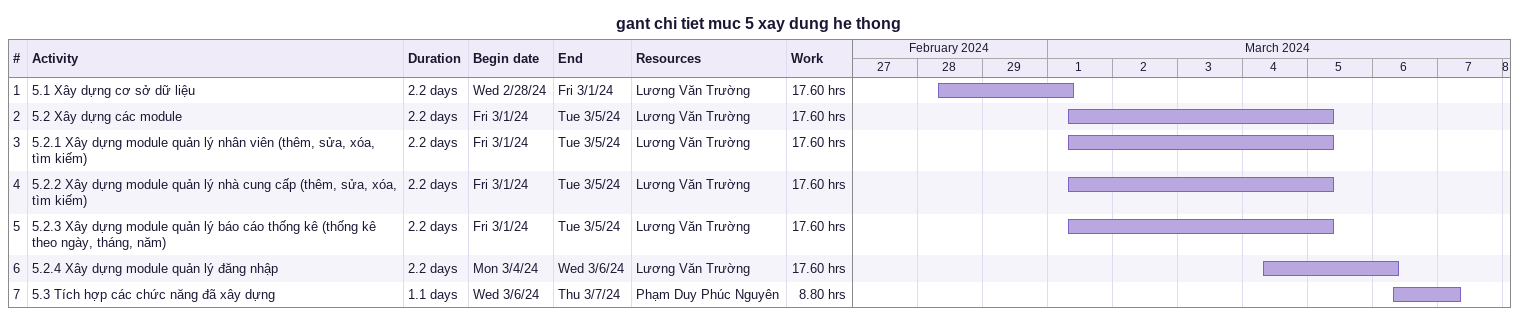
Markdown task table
gant chi tiet muc 5 xay dung he thong

| ID | Task | Duration | Start | Finish | Resources | Work (h) |
|---|---|---|---|---|---|---|
| 1 | 5.1 Xây dựng cơ sở dữ liệu | 2.2d | 2024-02-28 | 2024-03-01 | Lương Văn Trường | 17.60 |
| 2 | 5.2 Xây dựng các module | 2.2d | 2024-03-01 | 2024-03-05 | Lương Văn Trường | 17.60 |
| 3 | 5.2.1 Xây dựng module quản lý nhân viên (thêm, sửa, xóa, tìm kiếm) | 2.2d | 2024-03-01 | 2024-03-05 | Lương Văn Trường | 17.60 |
| 4 | 5.2.2 Xây dựng module quản lý nhà cung cấp (thêm, sửa, xóa, tìm kiếm) | 2.2d | 2024-03-01 | 2024-03-05 | Lương Văn Trường | 17.60 |
| 5 | 5.2.3 Xây dựng module quản lý báo cáo thống kê (thống kê theo ngày, tháng, năm) | 2.2d | 2024-03-01 | 2024-03-05 | Lương Văn Trường | 17.60 |
| 6 | 5.2.4 Xây dựng module quản lý đăng nhập | 2.2d | 2024-03-04 | 2024-03-06 | Lương Văn Trường | 17.60 |
| 7 | 5.3 Tích hợp các chức năng đã xây dựng | 1.1d | 2024-03-06 | 2024-03-07 | Phạm Duy Phúc Nguyên | 8.80 |
